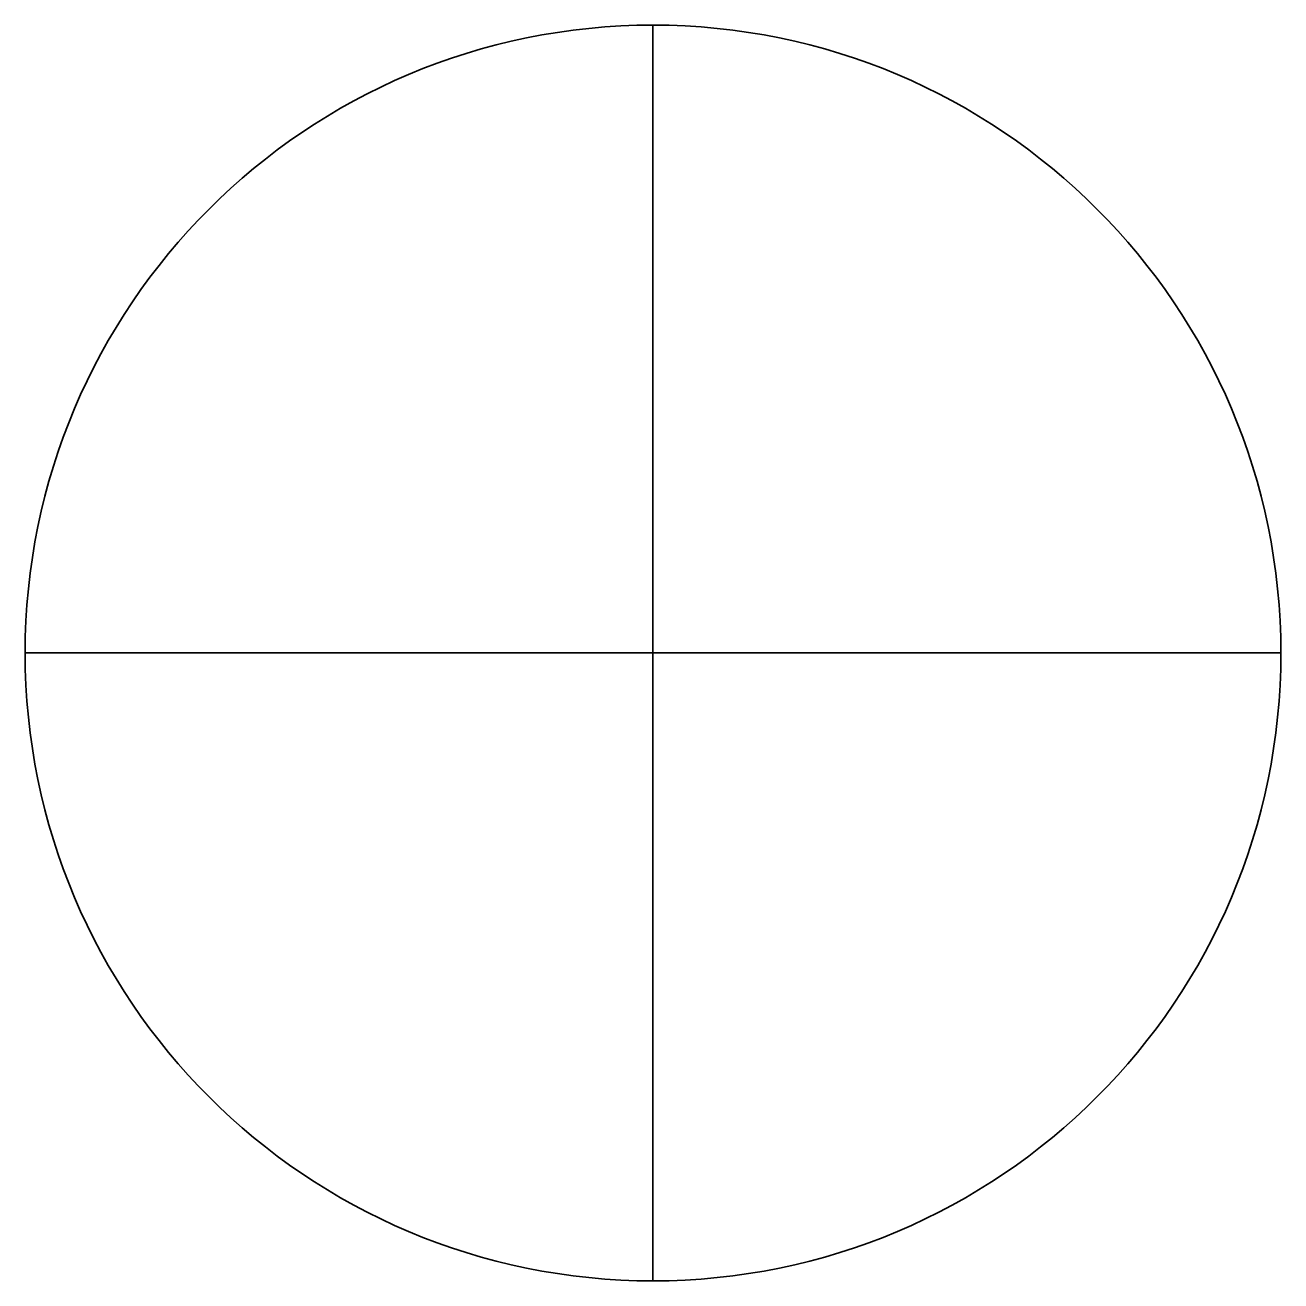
# Model space of a CAD drawing. Header units: inches. Extents: x 70.2 to 124.1, y -121.6 to -67.7.
import ezdxf

# ---------------------------------------------------------------- set-up
doc = ezdxf.new("R2010")
doc.units = ezdxf.units.IN
doc.header["$MEASUREMENT"] = 0
doc.layers.add('Layer 1', color=7, linetype='Continuous')

msp = doc.modelspace()

# ---------------------------------------------------------------- linework, layer by layer
at = {"layer": 'Layer 1', "color": 250, "lineweight": 35, "true_color": 0x231f20}
for points in [[(97.131, -67.733), (97.131, -121.591)], [(70.203, -94.662), (124.06, -94.662)]]:
    msp.add_lwpolyline(points, dxfattribs=at)
msp.add_open_spline([(124.06, -94.662), (124.06, -109.534), (112.004, -121.591), (97.131, -121.591), (82.259, -121.591), (70.203, -109.534), (70.203, -94.662), (70.203, -79.79), (82.259, -67.733), (97.131, -67.733), (112.004, -67.733), (124.06, -79.79), (124.06, -94.662)], degree=3, knots=[0, 0, 0, 0, 1, 1, 1, 2, 2, 2, 3, 3, 3, 4, 4, 4, 4], dxfattribs=at)

doc.saveas('drawing.dxf')
